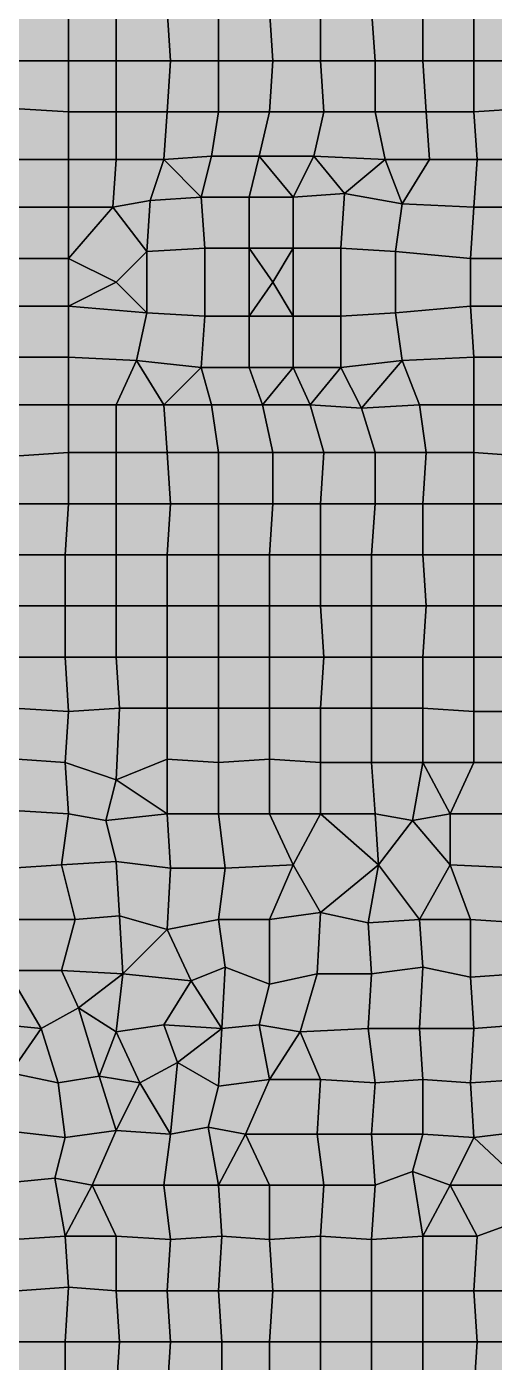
# Model space of a CAD drawing. Header units: metres. Extents: x -7480 to 79269, y -9100 to 45880.
# Drawn here: x 13915 to 16660, y 9900 to 17740 of the extents above; entities that cross this region are included whole.
import ezdxf

# ---------------------------------------------------------------- set-up
doc = ezdxf.new("R2010")
doc.units = ezdxf.units.M
for name, color, linetype in [('COLOR_1', 1, 'Continuous'), ('COLOR_181', 181, 'Continuous'), ('COLOR_3', 3, 'Continuous'), ('COLOR_5', 5, 'Continuous'), ('COLOR_6', 6, 'Continuous')]:
    doc.layers.add(name, color=color, linetype=linetype)

msp = doc.modelspace()

# ---------------------------------------------------------------- hatches: boundary and pattern name
at = {"layer": 'COLOR_1'}
for points in [[(13840, 17540), (14160, 17540), (14160, 17840), (13840, 17840)], [(14160, 17540), (14440, 17540), (14440, 17840), (14160, 17840)], [(14440, 17540), (14760, 17540), (14740, 17840), (14440, 17840)], [(14740, 17840), (14760, 17540), (15040, 17540), (15040, 17840)], [(15040, 17540), (15360, 17540), (15340, 17840), (15040, 17840)], [(15340, 17840), (15360, 17540), (15640, 17540), (15640, 17840)], [(15640, 17540), (15960, 17540), (15940, 17840), (15640, 17840)], [(15940, 17840), (15960, 17540), (16240, 17540), (16240, 17840)], [(16240, 17540), (16540, 17540), (16540, 17840), (16240, 17840)], [(13840, 17260), (14160, 17240), (14160, 17540), (13840, 17540)], [(14160, 17240), (14440, 17240), (14440, 17540), (14160, 17540)], [(14440, 17240), (14740, 17240), (14760, 17540), (14440, 17540)], [(15640, 17540), (15660, 17240), (15960, 17240), (15960, 17540)], [(15960, 17240), (16260, 17240), (16240, 17540), (15960, 17540)], [(16240, 17540), (16260, 17240), (16540, 17240), (16540, 17540)], [(13840, 16960), (14160, 16960), (14160, 17240), (13840, 17260)], [(14160, 16960), (14440, 16960), (14440, 17240), (14160, 17240)], [(14440, 16960), (14720, 16960), (14740, 17240), (14440, 17240)], [(14720, 16960), (15000, 16980), (15040, 17240), (14740, 17240)], [(15000, 16980), (15280, 16980), (15340, 17240), (15040, 17240)], [(15280, 16980), (15600, 16980), (15660, 17240), (15340, 17240)], [(15600, 16980), (16020, 16960), (15960, 17240), (15660, 17240)], [(15960, 17240), (16020, 16960), (16280, 16960), (16260, 17240)], [(16260, 17240), (16280, 16960), (16560, 16960), (16540, 17240)], [(14160, 16680), (14420, 16680), (14440, 16960), (14160, 16960)], [(15220, 16740), (15480, 16740), (15280, 16980)], [(16020, 16960), (16120, 16700), (16280, 16960)], [(14440, 16240), (14620, 16060), (14620, 16420)], [(14620, 16060), (14960, 16040), (14960, 16440), (14620, 16420)], [(15760, 16040), (16080, 16060), (16080, 16420), (15760, 16440)], [(14160, 16100), (14620, 16060), (14440, 16240)], [(13840, 15800), (14160, 15800), (14160, 16100), (13840, 16100)], [(13840, 15520), (14160, 15520), (14160, 15800), (13840, 15800)], [(14160, 15520), (14440, 15520), (14560, 15780), (14160, 15800)], [(14440, 15520), (14720, 15520), (14560, 15780)], [(15220, 15740), (15300, 15520), (15480, 15740)], [(13840, 15220), (14160, 15240), (14160, 15520), (13840, 15520)], [(14160, 15240), (14440, 15240), (14440, 15520), (14160, 15520)], [(14440, 15240), (14740, 15240), (14720, 15520), (14440, 15520)], [(14720, 15520), (14740, 15240), (15040, 15240), (15000, 15520)], [(15000, 15520), (15040, 15240), (15360, 15240), (15300, 15520)], [(15300, 15520), (15360, 15240), (15660, 15240), (15580, 15520)], [(15580, 15520), (15660, 15240), (15960, 15240), (15880, 15500)], [(15880, 15500), (15960, 15240), (16260, 15240), (16220, 15520)], [(16220, 15520), (16260, 15240), (16540, 15240), (16540, 15520)], [(13840, 14940), (14160, 14940), (14160, 15240), (13840, 15220)], [(14160, 14940), (14440, 14940), (14440, 15240), (14160, 15240)], [(15360, 14940), (15640, 14940), (15660, 15240), (15360, 15240)], [(15640, 14940), (15960, 14940), (15960, 15240), (15660, 15240)], [(15960, 14940), (16240, 14940), (16260, 15240), (15960, 15240)], [(16240, 14940), (16540, 14940), (16540, 15240), (16260, 15240)], [(13840, 14640), (14140, 14640), (14160, 14940), (13840, 14940)], [(14140, 14640), (14440, 14640), (14440, 14940), (14160, 14940)], [(14440, 14640), (14740, 14640), (14760, 14940), (14440, 14940)], [(14740, 14640), (15040, 14640), (15040, 14940), (14760, 14940)], [(15040, 14640), (15340, 14640), (15360, 14940), (15040, 14940)], [(15340, 14640), (15640, 14640), (15640, 14940), (15360, 14940)], [(15640, 14640), (15940, 14640), (15960, 14940), (15640, 14940)], [(15940, 14640), (16240, 14640), (16240, 14940), (15960, 14940)], [(15940, 14340), (16260, 14340), (16240, 14640), (15940, 14640)], [(16240, 14640), (16260, 14340), (16540, 14340), (16540, 14640)], [(16540, 14340), (16840, 14340), (16840, 14640), (16540, 14640)]]:
    msp.add_hatch(color=256, dxfattribs=at).paths.add_polyline_path(points)
at = {"layer": 'COLOR_181'}
for points in [[(14740, 17240), (15040, 17240), (15040, 17540), (14760, 17540)], [(15040, 17240), (15340, 17240), (15360, 17540), (15040, 17540)], [(15340, 17240), (15660, 17240), (15640, 17540), (15360, 17540)], [(14960, 16040), (15220, 16040), (15220, 16440), (14960, 16440)], [(15220, 16040), (15360, 16240), (15220, 16440)], [(15220, 16440), (15360, 16240), (15480, 16440)], [(15360, 16240), (15480, 16040), (15480, 16440)], [(15480, 16040), (15760, 16040), (15760, 16440), (15480, 16440)], [(15220, 16040), (15480, 16040), (15360, 16240)], [(14440, 14940), (14760, 14940), (14740, 15240), (14440, 15240)], [(14740, 15240), (14760, 14940), (15040, 14940), (15040, 15240)], [(15040, 14940), (15360, 14940), (15360, 15240), (15040, 15240)], [(13840, 14340), (14140, 14340), (14140, 14640), (13840, 14640)], [(14140, 14340), (14440, 14340), (14440, 14640), (14140, 14640)], [(14440, 14340), (14740, 14340), (14740, 14640), (14440, 14640)], [(14740, 14340), (15040, 14340), (15040, 14640), (14740, 14640)], [(15040, 14340), (15340, 14340), (15340, 14640), (15040, 14640)], [(15340, 14340), (15640, 14340), (15640, 14640), (15340, 14640)], [(15640, 14340), (15940, 14340), (15940, 14640), (15640, 14640)], [(13840, 14040), (14140, 14040), (14140, 14340), (13840, 14340)], [(14140, 14040), (14440, 14040), (14440, 14340), (14140, 14340)], [(14440, 14040), (14740, 14040), (14740, 14340), (14440, 14340)], [(14740, 14040), (15040, 14040), (15040, 14340), (14740, 14340)], [(15040, 14040), (15340, 14040), (15340, 14340), (15040, 14340)], [(15340, 14040), (15660, 14040), (15640, 14340), (15340, 14340)], [(15640, 14340), (15660, 14040), (15940, 14040), (15940, 14340)], [(15940, 14040), (16240, 14040), (16260, 14340), (15940, 14340)], [(16240, 14040), (16540, 14040), (16540, 14340), (16260, 14340)], [(16540, 14040), (16840, 14040), (16840, 14340), (16540, 14340)], [(13840, 13740), (14160, 13720), (14140, 14040), (13840, 14040)], [(14140, 14040), (14160, 13720), (14460, 13740), (14440, 14040)], [(14440, 14040), (14460, 13740), (14740, 13740), (14740, 14040)], [(14740, 13740), (15040, 13740), (15040, 14040), (14740, 14040)], [(15040, 13740), (15340, 13740), (15340, 14040), (15040, 14040)], [(15340, 13740), (15640, 13740), (15660, 14040), (15340, 14040)], [(15640, 13740), (15940, 13740), (15940, 14040), (15660, 14040)], [(15940, 13740), (16240, 13740), (16240, 14040), (15940, 14040)], [(16240, 13740), (16540, 13720), (16540, 14040), (16240, 14040)], [(16540, 13720), (16840, 13720), (16840, 14040), (16540, 14040)], [(13840, 13740), (13860, 13440), (14140, 13420), (14160, 13720)], [(14140, 13420), (14440, 13320), (14460, 13740), (14160, 13720)], [(14440, 13320), (14740, 13440), (14740, 13740), (14460, 13740)], [(14740, 13440), (15040, 13420), (15040, 13740), (14740, 13740)], [(15040, 13420), (15340, 13440), (15340, 13740), (15040, 13740)], [(15340, 13440), (15640, 13420), (15640, 13740), (15340, 13740)], [(15640, 13420), (15940, 13420), (15940, 13740), (15640, 13740)], [(15940, 13420), (16240, 13420), (16240, 13740), (15940, 13740)], [(16240, 13420), (16540, 13420), (16540, 13720), (16240, 13740)], [(16540, 13420), (16840, 13420), (16840, 13720), (16540, 13720)], [(13840, 13140), (14160, 13120), (14140, 13420), (13860, 13440)], [(14140, 13420), (14160, 13120), (14380, 13080), (14440, 13320)], [(14440, 13320), (14740, 13120), (14740, 13440)], [(14740, 13120), (15040, 13120), (15040, 13420), (14740, 13440)], [(15040, 13120), (15340, 13120), (15340, 13440), (15040, 13420)], [(15340, 13120), (15640, 13120), (15640, 13420), (15340, 13440)], [(15640, 13120), (15960, 13120), (15940, 13420), (15640, 13420)], [(15940, 13420), (15960, 13120), (16180, 13080), (16240, 13420)], [(16180, 13080), (16400, 13120), (16240, 13420)], [(16240, 13420), (16400, 13120), (16540, 13420)], [(16400, 13120), (16820, 13120), (16840, 13420), (16540, 13420)], [(14380, 13080), (14740, 13120), (14440, 13320)], [(13820, 12800), (14120, 12820), (14160, 13120), (13840, 13140)], [(14120, 12820), (14440, 12840), (14380, 13080), (14160, 13120)], [(14380, 13080), (14440, 12840), (14760, 12800), (14740, 13120)], [(14740, 13120), (14760, 12800), (15080, 12800), (15040, 13120)], [(15040, 13120), (15080, 12800), (15480, 12820), (15340, 13120)], [(15340, 13120), (15480, 12820), (15640, 13120)], [(15480, 12820), (15640, 12540), (15980, 12820), (15640, 13120)], [(15640, 13120), (15980, 12820), (15960, 13120)], [(15960, 13120), (15980, 12820), (16180, 13080)], [(16180, 13080), (16400, 12820), (16400, 13120)], [(16400, 12820), (16820, 12800), (16820, 13120), (16400, 13120)], [(15980, 12820), (16220, 12500), (16400, 12820), (16180, 13080)], [(13820, 12800), (13860, 12500), (14200, 12500), (14120, 12820)], [(14120, 12820), (14200, 12500), (14460, 12520), (14440, 12840)], [(14440, 12840), (14460, 12520), (14740, 12440), (14760, 12800)], [(14740, 12440), (15040, 12500), (15080, 12800), (14760, 12800)], [(15040, 12500), (15340, 12500), (15480, 12820), (15080, 12800)], [(15340, 12500), (15640, 12540), (15480, 12820)], [(15640, 12540), (15920, 12480), (15980, 12820)], [(15920, 12480), (16220, 12500), (15980, 12820)], [(16220, 12500), (16520, 12500), (16400, 12820)], [(16400, 12820), (16520, 12500), (16820, 12480), (16820, 12800)], [(13800, 12200), (14120, 12200), (14200, 12500), (13860, 12500)], [(14120, 12200), (14480, 12180), (14460, 12520), (14200, 12500)], [(14460, 12520), (14480, 12180), (14740, 12440)], [(14740, 12440), (14880, 12140), (15080, 12220), (15040, 12500)], [(15040, 12500), (15080, 12220), (15340, 12120), (15340, 12500)], [(15340, 12120), (15620, 12180), (15640, 12540), (15340, 12500)], [(15620, 12180), (15940, 12180), (15920, 12480), (15640, 12540)], [(15920, 12480), (15940, 12180), (16240, 12220), (16220, 12500)], [(16220, 12500), (16240, 12220), (16520, 12160), (16520, 12500)], [(16520, 12160), (16800, 12180), (16820, 12480), (16520, 12500)], [(14480, 12180), (14880, 12140), (14740, 12440)], [(13580, 11900), (14000, 11860), (13800, 12200)], [(13800, 12200), (14000, 11860), (14220, 11980), (14120, 12200)], [(14120, 12200), (14220, 11980), (14480, 12180)], [(14220, 11980), (14440, 11840), (14480, 12180)], [(14440, 11840), (14720, 11880), (14880, 12140), (14480, 12180)], [(14880, 12140), (15060, 11860), (15080, 12220)], [(15060, 11860), (15280, 11880), (15340, 12120), (15080, 12220)], [(15280, 11880), (15520, 11840), (15620, 12180), (15340, 12120)], [(15520, 11840), (15920, 11860), (15940, 12180), (15620, 12180)], [(15920, 11860), (16220, 11860), (16240, 12220), (15940, 12180)], [(16220, 11860), (16540, 11860), (16520, 12160), (16240, 12220)], [(16520, 12160), (16540, 11860), (16820, 11880), (16800, 12180)], [(14720, 11880), (15060, 11860), (14880, 12140)], [(14000, 11860), (14100, 11540), (14340, 11580), (14220, 11980)], [(14220, 11980), (14340, 11580), (14440, 11840)], [(13580, 11900), (13820, 11600), (14000, 11860)], [(13820, 11600), (14100, 11540), (14000, 11860)], [(14340, 11580), (14580, 11540), (14440, 11840)], [(14440, 11840), (14580, 11540), (14800, 11660), (14720, 11880)], [(14720, 11880), (14800, 11660), (15060, 11860)], [(14800, 11660), (15040, 11520), (15060, 11860)], [(15040, 11520), (15340, 11560), (15280, 11880), (15060, 11860)], [(15280, 11880), (15340, 11560), (15520, 11840)], [(15340, 11560), (15640, 11560), (15520, 11840)], [(15520, 11840), (15640, 11560), (15960, 11540), (15920, 11860)], [(15920, 11860), (15960, 11540), (16240, 11560), (16220, 11860)], [(16220, 11860), (16240, 11560), (16520, 11540), (16540, 11860)], [(16520, 11540), (16820, 11560), (16820, 11880), (16540, 11860)], [(14580, 11540), (14760, 11240), (14800, 11660)], [(14760, 11240), (14980, 11280), (15040, 11520), (14800, 11660)], [(13780, 11260), (14140, 11220), (14100, 11540), (13820, 11600)], [(14100, 11540), (14140, 11220), (14440, 11260), (14340, 11580)], [(14340, 11580), (14440, 11260), (14580, 11540)], [(14440, 11260), (14760, 11240), (14580, 11540)], [(14980, 11280), (15200, 11240), (15340, 11560), (15040, 11520)], [(15200, 11240), (15620, 11240), (15640, 11560), (15340, 11560)], [(15620, 11240), (15940, 11240), (15960, 11540), (15640, 11560)], [(15940, 11240), (16240, 11240), (16240, 11560), (15960, 11540)], [(16240, 11240), (16540, 11220), (16520, 11540), (16240, 11560)], [(16520, 11540), (16540, 11220), (16880, 11260), (16820, 11560)], [(13780, 11260), (13860, 10960), (14080, 10980), (14140, 11220)], [(14080, 10980), (14300, 10940), (14440, 11260), (14140, 11220)], [(14300, 10940), (14720, 10940), (14760, 11240), (14440, 11260)], [(14720, 10940), (15040, 10940), (14980, 11280), (14760, 11240)], [(14980, 11280), (15040, 10940), (15200, 11240)], [(15040, 10940), (15340, 10940), (15200, 11240)], [(15200, 11240), (15340, 10940), (15660, 10940), (15620, 11240)], [(15620, 11240), (15660, 10940), (15960, 10940), (15940, 11240)], [(15940, 11240), (15960, 10940), (16180, 11020), (16240, 11240)], [(16180, 11020), (16400, 10940), (16540, 11220), (16240, 11240)], [(16400, 10940), (16840, 10940), (16540, 11220)], [(16540, 11220), (16840, 10940), (16880, 11260)], [(13840, 10620), (14140, 10640), (14080, 10980), (13860, 10960)], [(14080, 10980), (14140, 10640), (14300, 10940)], [(15940, 10620), (16240, 10640), (16180, 11020), (15960, 10940)], [(16180, 11020), (16240, 10640), (16400, 10940)], [(14140, 10640), (14440, 10640), (14300, 10940)], [(14300, 10940), (14440, 10640), (14760, 10620), (14720, 10940)], [(14720, 10940), (14760, 10620), (15060, 10640), (15040, 10940)], [(15040, 10940), (15060, 10640), (15340, 10620), (15340, 10940)], [(15340, 10620), (15640, 10640), (15660, 10940), (15340, 10940)], [(15640, 10640), (15940, 10620), (15960, 10940), (15660, 10940)], [(16240, 10640), (16560, 10640), (16400, 10940)], [(16400, 10940), (16560, 10640), (16780, 10720), (16840, 10940)], [(16540, 10320), (16840, 10320), (16780, 10720), (16560, 10640)], [(13840, 10620), (13860, 10320), (14160, 10340), (14140, 10640)], [(14140, 10640), (14160, 10340), (14440, 10320), (14440, 10640)], [(14440, 10320), (14740, 10320), (14760, 10620), (14440, 10640)], [(14740, 10320), (15040, 10320), (15060, 10640), (14760, 10620)], [(15040, 10320), (15360, 10320), (15340, 10620), (15060, 10640)], [(15340, 10620), (15360, 10320), (15640, 10320), (15640, 10640)], [(15640, 10320), (15940, 10320), (15940, 10620), (15640, 10640)], [(15940, 10320), (16240, 10320), (16240, 10640), (15940, 10620)], [(16240, 10320), (16540, 10320), (16560, 10640), (16240, 10640)], [(13840, 10020), (14140, 10020), (14160, 10340), (13860, 10320)], [(14140, 10020), (14460, 10020), (14440, 10320), (14160, 10340)], [(14440, 10320), (14460, 10020), (14760, 10020), (14740, 10320)], [(14740, 10320), (14760, 10020), (15060, 10020), (15040, 10320)], [(15040, 10320), (15060, 10020), (15340, 10020), (15360, 10320)], [(15340, 10020), (15640, 10020), (15640, 10320), (15360, 10320)], [(15640, 10020), (15940, 10020), (15940, 10320), (15640, 10320)], [(15940, 10020), (16240, 10020), (16240, 10320), (15940, 10320)], [(16240, 10020), (16560, 10020), (16540, 10320), (16240, 10320)], [(16540, 10320), (16560, 10020), (16840, 10020), (16840, 10320)], [(13840, 9720), (14140, 9720), (14140, 10020), (13840, 10020)], [(14140, 9720), (14440, 9720), (14460, 10020), (14140, 10020)], [(14440, 9720), (14740, 9720), (14760, 10020), (14460, 10020)], [(14740, 9720), (15060, 9720), (15060, 10020), (14760, 10020)], [(15060, 9720), (15340, 9720), (15340, 10020), (15060, 10020)], [(15340, 9720), (15640, 9720), (15640, 10020), (15340, 10020)], [(15640, 9720), (15940, 9720), (15940, 10020), (15640, 10020)], [(15940, 9720), (16240, 9720), (16240, 10020), (15940, 10020)], [(16240, 9720), (16540, 9720), (16560, 10020), (16240, 10020)], [(16540, 9720), (16840, 9720), (16840, 10020), (16560, 10020)]]:
    msp.add_hatch(color=256, dxfattribs=at).paths.add_polyline_path(points)
at = {"layer": 'COLOR_3'}
for points in [[(16540, 17540), (16840, 17540), (16840, 17840), (16540, 17840)], [(16540, 17240), (16840, 17260), (16840, 17540), (16540, 17540)], [(16540, 17240), (16560, 16960), (16840, 16960), (16840, 17260)], [(13840, 16680), (14160, 16680), (14160, 16960), (13840, 16960)], [(14420, 16680), (14640, 16720), (14720, 16960), (14440, 16960)], [(14640, 16720), (14940, 16740), (14720, 16960)], [(14720, 16960), (14940, 16740), (15000, 16980)], [(14940, 16740), (15220, 16740), (15280, 16980), (15000, 16980)], [(15280, 16980), (15480, 16740), (15600, 16980)], [(15480, 16740), (15780, 16760), (15600, 16980)], [(15600, 16980), (15780, 16760), (16020, 16960)], [(15780, 16760), (16120, 16700), (16020, 16960)], [(16120, 16700), (16540, 16680), (16560, 16960), (16280, 16960)], [(16540, 16680), (16840, 16680), (16840, 16960), (16560, 16960)], [(14420, 16680), (14620, 16420), (14640, 16720)], [(13840, 16380), (14160, 16380), (14160, 16680), (13840, 16680)], [(14160, 16380), (14420, 16680), (14160, 16680)], [(14160, 16380), (14440, 16240), (14620, 16420), (14420, 16680)], [(13840, 16100), (14160, 16100), (14160, 16380), (13840, 16380)], [(14160, 16100), (14440, 16240), (14160, 16380)], [(14160, 15800), (14560, 15780), (14620, 16060), (14160, 16100)], [(14560, 15780), (14720, 15520), (14940, 15740)], [(15760, 15740), (15880, 15500), (16120, 15780)], [(15880, 15500), (16220, 15520), (16120, 15780)], [(16120, 15780), (16220, 15520), (16540, 15520), (16540, 15800)], [(16540, 15520), (16840, 15520), (16840, 15800), (16540, 15800)], [(14720, 15520), (15000, 15520), (14940, 15740)], [(14940, 15740), (15000, 15520), (15300, 15520), (15220, 15740)], [(15300, 15520), (15580, 15520), (15480, 15740)], [(15480, 15740), (15580, 15520), (15760, 15740)], [(15580, 15520), (15880, 15500), (15760, 15740)], [(16540, 15240), (16840, 15220), (16840, 15520), (16540, 15520)], [(16540, 14940), (16840, 14940), (16840, 15220), (16540, 15240)], [(16240, 14640), (16540, 14640), (16540, 14940), (16240, 14940)], [(16540, 14640), (16840, 14640), (16840, 14940), (16540, 14940)]]:
    msp.add_hatch(color=256, dxfattribs=at).paths.add_polyline_path(points)
at = {"layer": 'COLOR_5'}
for points in [[(14620, 16420), (14960, 16440), (14940, 16740), (14640, 16720)], [(14940, 16740), (14960, 16440), (15220, 16440), (15220, 16740)], [(15220, 16440), (15480, 16440), (15480, 16740), (15220, 16740)], [(15480, 16440), (15760, 16440), (15780, 16760), (15480, 16740)], [(16080, 16420), (16520, 16380), (16540, 16680), (16120, 16700)], [(16520, 16380), (16840, 16380), (16840, 16680), (16540, 16680)], [(16080, 16060), (16520, 16100), (16520, 16380), (16080, 16420)], [(16520, 16100), (16840, 16100), (16840, 16380), (16520, 16380)], [(16080, 16060), (16120, 15780), (16540, 15800), (16520, 16100)], [(16520, 16100), (16540, 15800), (16840, 15800), (16840, 16100)], [(14560, 15780), (14940, 15740), (14960, 16040), (14620, 16060)], [(14940, 15740), (15220, 15740), (15220, 16040), (14960, 16040)], [(15220, 15740), (15480, 15740), (15480, 16040), (15220, 16040)], [(15480, 15740), (15760, 15740), (15760, 16040), (15480, 16040)]]:
    msp.add_hatch(color=256, dxfattribs=at).paths.add_polyline_path(points)
at = {"layer": 'COLOR_6'}
for points in [[(15760, 16440), (16080, 16420), (16120, 16700), (15780, 16760)], [(15760, 15740), (16120, 15780), (16080, 16060), (15760, 16040)]]:
    msp.add_hatch(color=256, dxfattribs=at).paths.add_polyline_path(points)

# ---------------------------------------------------------------- linework, layer by layer
at = {"layer": 'COLOR_1'}
for points in [[(13840, 17540), (14160, 17540), (14160, 17840), (13840, 17840)], [(14160, 17540), (14440, 17540), (14440, 17840), (14160, 17840)], [(14440, 17540), (14760, 17540), (14740, 17840), (14440, 17840)], [(14740, 17840), (14760, 17540), (15040, 17540), (15040, 17840)], [(15040, 17540), (15360, 17540), (15340, 17840), (15040, 17840)], [(15340, 17840), (15360, 17540), (15640, 17540), (15640, 17840)], [(15640, 17540), (15960, 17540), (15940, 17840), (15640, 17840)], [(15940, 17840), (15960, 17540), (16240, 17540), (16240, 17840)], [(16240, 17540), (16540, 17540), (16540, 17840), (16240, 17840)], [(13840, 17260), (14160, 17240), (14160, 17540), (13840, 17540)], [(14160, 17240), (14440, 17240), (14440, 17540), (14160, 17540)], [(14440, 17240), (14740, 17240), (14760, 17540), (14440, 17540)], [(15640, 17540), (15660, 17240), (15960, 17240), (15960, 17540)], [(15960, 17240), (16260, 17240), (16240, 17540), (15960, 17540)], [(16240, 17540), (16260, 17240), (16540, 17240), (16540, 17540)], [(13840, 16960), (14160, 16960), (14160, 17240), (13840, 17260)], [(14160, 16960), (14440, 16960), (14440, 17240), (14160, 17240)], [(14440, 16960), (14720, 16960), (14740, 17240), (14440, 17240)], [(14720, 16960), (15000, 16980), (15040, 17240), (14740, 17240)], [(15000, 16980), (15280, 16980), (15340, 17240), (15040, 17240)], [(15280, 16980), (15600, 16980), (15660, 17240), (15340, 17240)], [(15600, 16980), (16020, 16960), (15960, 17240), (15660, 17240)], [(15960, 17240), (16020, 16960), (16280, 16960), (16260, 17240)], [(16260, 17240), (16280, 16960), (16560, 16960), (16540, 17240)], [(14160, 16680), (14420, 16680), (14440, 16960), (14160, 16960)], [(15220, 16740), (15480, 16740), (15280, 16980)], [(16020, 16960), (16120, 16700), (16280, 16960)], [(14440, 16240), (14620, 16060), (14620, 16420)], [(14620, 16060), (14960, 16040), (14960, 16440), (14620, 16420)], [(15760, 16040), (16080, 16060), (16080, 16420), (15760, 16440)], [(14160, 16100), (14620, 16060), (14440, 16240)], [(13840, 15800), (14160, 15800), (14160, 16100), (13840, 16100)], [(13840, 15520), (14160, 15520), (14160, 15800), (13840, 15800)], [(14160, 15520), (14440, 15520), (14560, 15780), (14160, 15800)], [(14440, 15520), (14720, 15520), (14560, 15780)], [(15220, 15740), (15300, 15520), (15480, 15740)], [(13840, 15220), (14160, 15240), (14160, 15520), (13840, 15520)], [(14160, 15240), (14440, 15240), (14440, 15520), (14160, 15520)], [(14440, 15240), (14740, 15240), (14720, 15520), (14440, 15520)], [(14720, 15520), (14740, 15240), (15040, 15240), (15000, 15520)], [(15000, 15520), (15040, 15240), (15360, 15240), (15300, 15520)], [(15300, 15520), (15360, 15240), (15660, 15240), (15580, 15520)], [(15580, 15520), (15660, 15240), (15960, 15240), (15880, 15500)], [(15880, 15500), (15960, 15240), (16260, 15240), (16220, 15520)], [(16220, 15520), (16260, 15240), (16540, 15240), (16540, 15520)], [(13840, 14940), (14160, 14940), (14160, 15240), (13840, 15220)], [(14160, 14940), (14440, 14940), (14440, 15240), (14160, 15240)], [(15360, 14940), (15640, 14940), (15660, 15240), (15360, 15240)], [(15640, 14940), (15960, 14940), (15960, 15240), (15660, 15240)], [(15960, 14940), (16240, 14940), (16260, 15240), (15960, 15240)], [(16240, 14940), (16540, 14940), (16540, 15240), (16260, 15240)], [(13840, 14640), (14140, 14640), (14160, 14940), (13840, 14940)], [(14140, 14640), (14440, 14640), (14440, 14940), (14160, 14940)], [(14440, 14640), (14740, 14640), (14760, 14940), (14440, 14940)], [(14740, 14640), (15040, 14640), (15040, 14940), (14760, 14940)], [(15040, 14640), (15340, 14640), (15360, 14940), (15040, 14940)], [(15340, 14640), (15640, 14640), (15640, 14940), (15360, 14940)], [(15640, 14640), (15940, 14640), (15960, 14940), (15640, 14940)], [(15940, 14640), (16240, 14640), (16240, 14940), (15960, 14940)], [(15940, 14340), (16260, 14340), (16240, 14640), (15940, 14640)], [(16240, 14640), (16260, 14340), (16540, 14340), (16540, 14640)], [(16540, 14340), (16840, 14340), (16840, 14640), (16540, 14640)]]:
    msp.add_lwpolyline(points, close=True, dxfattribs=at)
at = {"layer": 'COLOR_181'}
for points in [[(14740, 17240), (15040, 17240), (15040, 17540), (14760, 17540)], [(15040, 17240), (15340, 17240), (15360, 17540), (15040, 17540)], [(15340, 17240), (15660, 17240), (15640, 17540), (15360, 17540)], [(14960, 16040), (15220, 16040), (15220, 16440), (14960, 16440)], [(15220, 16040), (15360, 16240), (15220, 16440)], [(15220, 16440), (15360, 16240), (15480, 16440)], [(15360, 16240), (15480, 16040), (15480, 16440)], [(15480, 16040), (15760, 16040), (15760, 16440), (15480, 16440)], [(15220, 16040), (15480, 16040), (15360, 16240)], [(14440, 14940), (14760, 14940), (14740, 15240), (14440, 15240)], [(14740, 15240), (14760, 14940), (15040, 14940), (15040, 15240)], [(15040, 14940), (15360, 14940), (15360, 15240), (15040, 15240)], [(13840, 14340), (14140, 14340), (14140, 14640), (13840, 14640)], [(14140, 14340), (14440, 14340), (14440, 14640), (14140, 14640)], [(14440, 14340), (14740, 14340), (14740, 14640), (14440, 14640)], [(14740, 14340), (15040, 14340), (15040, 14640), (14740, 14640)], [(15040, 14340), (15340, 14340), (15340, 14640), (15040, 14640)], [(15340, 14340), (15640, 14340), (15640, 14640), (15340, 14640)], [(15640, 14340), (15940, 14340), (15940, 14640), (15640, 14640)], [(13840, 14040), (14140, 14040), (14140, 14340), (13840, 14340)], [(14140, 14040), (14440, 14040), (14440, 14340), (14140, 14340)], [(14440, 14040), (14740, 14040), (14740, 14340), (14440, 14340)], [(14740, 14040), (15040, 14040), (15040, 14340), (14740, 14340)], [(15040, 14040), (15340, 14040), (15340, 14340), (15040, 14340)], [(15340, 14040), (15660, 14040), (15640, 14340), (15340, 14340)], [(15640, 14340), (15660, 14040), (15940, 14040), (15940, 14340)], [(15940, 14040), (16240, 14040), (16260, 14340), (15940, 14340)], [(16240, 14040), (16540, 14040), (16540, 14340), (16260, 14340)], [(16540, 14040), (16840, 14040), (16840, 14340), (16540, 14340)], [(13840, 13740), (14160, 13720), (14140, 14040), (13840, 14040)], [(14140, 14040), (14160, 13720), (14460, 13740), (14440, 14040)], [(14440, 14040), (14460, 13740), (14740, 13740), (14740, 14040)], [(14740, 13740), (15040, 13740), (15040, 14040), (14740, 14040)], [(15040, 13740), (15340, 13740), (15340, 14040), (15040, 14040)], [(15340, 13740), (15640, 13740), (15660, 14040), (15340, 14040)], [(15640, 13740), (15940, 13740), (15940, 14040), (15660, 14040)], [(15940, 13740), (16240, 13740), (16240, 14040), (15940, 14040)], [(16240, 13740), (16540, 13720), (16540, 14040), (16240, 14040)], [(16540, 13720), (16840, 13720), (16840, 14040), (16540, 14040)], [(13840, 13740), (13860, 13440), (14140, 13420), (14160, 13720)], [(14140, 13420), (14440, 13320), (14460, 13740), (14160, 13720)], [(14440, 13320), (14740, 13440), (14740, 13740), (14460, 13740)], [(14740, 13440), (15040, 13420), (15040, 13740), (14740, 13740)], [(15040, 13420), (15340, 13440), (15340, 13740), (15040, 13740)], [(15340, 13440), (15640, 13420), (15640, 13740), (15340, 13740)], [(15640, 13420), (15940, 13420), (15940, 13740), (15640, 13740)], [(15940, 13420), (16240, 13420), (16240, 13740), (15940, 13740)], [(16240, 13420), (16540, 13420), (16540, 13720), (16240, 13740)], [(16540, 13420), (16840, 13420), (16840, 13720), (16540, 13720)], [(13840, 13140), (14160, 13120), (14140, 13420), (13860, 13440)], [(14140, 13420), (14160, 13120), (14380, 13080), (14440, 13320)], [(14440, 13320), (14740, 13120), (14740, 13440)], [(14740, 13120), (15040, 13120), (15040, 13420), (14740, 13440)], [(15040, 13120), (15340, 13120), (15340, 13440), (15040, 13420)], [(15340, 13120), (15640, 13120), (15640, 13420), (15340, 13440)], [(15640, 13120), (15960, 13120), (15940, 13420), (15640, 13420)], [(15940, 13420), (15960, 13120), (16180, 13080), (16240, 13420)], [(16180, 13080), (16400, 13120), (16240, 13420)], [(16240, 13420), (16400, 13120), (16540, 13420)], [(16400, 13120), (16820, 13120), (16840, 13420), (16540, 13420)], [(14380, 13080), (14740, 13120), (14440, 13320)], [(13820, 12800), (14120, 12820), (14160, 13120), (13840, 13140)], [(14120, 12820), (14440, 12840), (14380, 13080), (14160, 13120)], [(14380, 13080), (14440, 12840), (14760, 12800), (14740, 13120)], [(14740, 13120), (14760, 12800), (15080, 12800), (15040, 13120)], [(15040, 13120), (15080, 12800), (15480, 12820), (15340, 13120)], [(15340, 13120), (15480, 12820), (15640, 13120)], [(15480, 12820), (15640, 12540), (15980, 12820), (15640, 13120)], [(15640, 13120), (15980, 12820), (15960, 13120)], [(15960, 13120), (15980, 12820), (16180, 13080)], [(16180, 13080), (16400, 12820), (16400, 13120)], [(16400, 12820), (16820, 12800), (16820, 13120), (16400, 13120)], [(15980, 12820), (16220, 12500), (16400, 12820), (16180, 13080)], [(13820, 12800), (13860, 12500), (14200, 12500), (14120, 12820)], [(14120, 12820), (14200, 12500), (14460, 12520), (14440, 12840)], [(14440, 12840), (14460, 12520), (14740, 12440), (14760, 12800)], [(14740, 12440), (15040, 12500), (15080, 12800), (14760, 12800)], [(15040, 12500), (15340, 12500), (15480, 12820), (15080, 12800)], [(15340, 12500), (15640, 12540), (15480, 12820)], [(15640, 12540), (15920, 12480), (15980, 12820)], [(15920, 12480), (16220, 12500), (15980, 12820)], [(16220, 12500), (16520, 12500), (16400, 12820)], [(16400, 12820), (16520, 12500), (16820, 12480), (16820, 12800)], [(13800, 12200), (14120, 12200), (14200, 12500), (13860, 12500)], [(14120, 12200), (14480, 12180), (14460, 12520), (14200, 12500)], [(14460, 12520), (14480, 12180), (14740, 12440)], [(14740, 12440), (14880, 12140), (15080, 12220), (15040, 12500)], [(15040, 12500), (15080, 12220), (15340, 12120), (15340, 12500)], [(15340, 12120), (15620, 12180), (15640, 12540), (15340, 12500)], [(15620, 12180), (15940, 12180), (15920, 12480), (15640, 12540)], [(15920, 12480), (15940, 12180), (16240, 12220), (16220, 12500)], [(16220, 12500), (16240, 12220), (16520, 12160), (16520, 12500)], [(16520, 12160), (16800, 12180), (16820, 12480), (16520, 12500)], [(14480, 12180), (14880, 12140), (14740, 12440)], [(13580, 11900), (14000, 11860), (13800, 12200)], [(13800, 12200), (14000, 11860), (14220, 11980), (14120, 12200)], [(14120, 12200), (14220, 11980), (14480, 12180)], [(14220, 11980), (14440, 11840), (14480, 12180)], [(14440, 11840), (14720, 11880), (14880, 12140), (14480, 12180)], [(14880, 12140), (15060, 11860), (15080, 12220)], [(15060, 11860), (15280, 11880), (15340, 12120), (15080, 12220)], [(15280, 11880), (15520, 11840), (15620, 12180), (15340, 12120)], [(15520, 11840), (15920, 11860), (15940, 12180), (15620, 12180)], [(15920, 11860), (16220, 11860), (16240, 12220), (15940, 12180)], [(16220, 11860), (16540, 11860), (16520, 12160), (16240, 12220)], [(16520, 12160), (16540, 11860), (16820, 11880), (16800, 12180)], [(14720, 11880), (15060, 11860), (14880, 12140)], [(14000, 11860), (14100, 11540), (14340, 11580), (14220, 11980)], [(14220, 11980), (14340, 11580), (14440, 11840)], [(13580, 11900), (13820, 11600), (14000, 11860)], [(13820, 11600), (14100, 11540), (14000, 11860)], [(14340, 11580), (14580, 11540), (14440, 11840)], [(14440, 11840), (14580, 11540), (14800, 11660), (14720, 11880)], [(14720, 11880), (14800, 11660), (15060, 11860)], [(14800, 11660), (15040, 11520), (15060, 11860)], [(15040, 11520), (15340, 11560), (15280, 11880), (15060, 11860)], [(15280, 11880), (15340, 11560), (15520, 11840)], [(15340, 11560), (15640, 11560), (15520, 11840)], [(15520, 11840), (15640, 11560), (15960, 11540), (15920, 11860)], [(15920, 11860), (15960, 11540), (16240, 11560), (16220, 11860)], [(16220, 11860), (16240, 11560), (16520, 11540), (16540, 11860)], [(16520, 11540), (16820, 11560), (16820, 11880), (16540, 11860)], [(14580, 11540), (14760, 11240), (14800, 11660)], [(14760, 11240), (14980, 11280), (15040, 11520), (14800, 11660)], [(13780, 11260), (14140, 11220), (14100, 11540), (13820, 11600)], [(14100, 11540), (14140, 11220), (14440, 11260), (14340, 11580)], [(14340, 11580), (14440, 11260), (14580, 11540)], [(14440, 11260), (14760, 11240), (14580, 11540)], [(14980, 11280), (15200, 11240), (15340, 11560), (15040, 11520)], [(15200, 11240), (15620, 11240), (15640, 11560), (15340, 11560)], [(15620, 11240), (15940, 11240), (15960, 11540), (15640, 11560)], [(15940, 11240), (16240, 11240), (16240, 11560), (15960, 11540)], [(16240, 11240), (16540, 11220), (16520, 11540), (16240, 11560)], [(16520, 11540), (16540, 11220), (16880, 11260), (16820, 11560)], [(13780, 11260), (13860, 10960), (14080, 10980), (14140, 11220)], [(14080, 10980), (14300, 10940), (14440, 11260), (14140, 11220)], [(14300, 10940), (14720, 10940), (14760, 11240), (14440, 11260)], [(14720, 10940), (15040, 10940), (14980, 11280), (14760, 11240)], [(14980, 11280), (15040, 10940), (15200, 11240)], [(15040, 10940), (15340, 10940), (15200, 11240)], [(15200, 11240), (15340, 10940), (15660, 10940), (15620, 11240)], [(15620, 11240), (15660, 10940), (15960, 10940), (15940, 11240)], [(15940, 11240), (15960, 10940), (16180, 11020), (16240, 11240)], [(16180, 11020), (16400, 10940), (16540, 11220), (16240, 11240)], [(16400, 10940), (16840, 10940), (16540, 11220)], [(16540, 11220), (16840, 10940), (16880, 11260)], [(13840, 10620), (14140, 10640), (14080, 10980), (13860, 10960)], [(14080, 10980), (14140, 10640), (14300, 10940)], [(15940, 10620), (16240, 10640), (16180, 11020), (15960, 10940)], [(16180, 11020), (16240, 10640), (16400, 10940)], [(14140, 10640), (14440, 10640), (14300, 10940)], [(14300, 10940), (14440, 10640), (14760, 10620), (14720, 10940)], [(14720, 10940), (14760, 10620), (15060, 10640), (15040, 10940)], [(15040, 10940), (15060, 10640), (15340, 10620), (15340, 10940)], [(15340, 10620), (15640, 10640), (15660, 10940), (15340, 10940)], [(15640, 10640), (15940, 10620), (15960, 10940), (15660, 10940)], [(16240, 10640), (16560, 10640), (16400, 10940)], [(16400, 10940), (16560, 10640), (16780, 10720), (16840, 10940)], [(16540, 10320), (16840, 10320), (16780, 10720), (16560, 10640)], [(13840, 10620), (13860, 10320), (14160, 10340), (14140, 10640)], [(14140, 10640), (14160, 10340), (14440, 10320), (14440, 10640)], [(14440, 10320), (14740, 10320), (14760, 10620), (14440, 10640)], [(14740, 10320), (15040, 10320), (15060, 10640), (14760, 10620)], [(15040, 10320), (15360, 10320), (15340, 10620), (15060, 10640)], [(15340, 10620), (15360, 10320), (15640, 10320), (15640, 10640)], [(15640, 10320), (15940, 10320), (15940, 10620), (15640, 10640)], [(15940, 10320), (16240, 10320), (16240, 10640), (15940, 10620)], [(16240, 10320), (16540, 10320), (16560, 10640), (16240, 10640)], [(13840, 10020), (14140, 10020), (14160, 10340), (13860, 10320)], [(14140, 10020), (14460, 10020), (14440, 10320), (14160, 10340)], [(14440, 10320), (14460, 10020), (14760, 10020), (14740, 10320)], [(14740, 10320), (14760, 10020), (15060, 10020), (15040, 10320)], [(15040, 10320), (15060, 10020), (15340, 10020), (15360, 10320)], [(15340, 10020), (15640, 10020), (15640, 10320), (15360, 10320)], [(15640, 10020), (15940, 10020), (15940, 10320), (15640, 10320)], [(15940, 10020), (16240, 10020), (16240, 10320), (15940, 10320)], [(16240, 10020), (16560, 10020), (16540, 10320), (16240, 10320)], [(16540, 10320), (16560, 10020), (16840, 10020), (16840, 10320)], [(13840, 9720), (14140, 9720), (14140, 10020), (13840, 10020)], [(14140, 9720), (14440, 9720), (14460, 10020), (14140, 10020)], [(14440, 9720), (14740, 9720), (14760, 10020), (14460, 10020)], [(14740, 9720), (15060, 9720), (15060, 10020), (14760, 10020)], [(15060, 9720), (15340, 9720), (15340, 10020), (15060, 10020)], [(15340, 9720), (15640, 9720), (15640, 10020), (15340, 10020)], [(15640, 9720), (15940, 9720), (15940, 10020), (15640, 10020)], [(15940, 9720), (16240, 9720), (16240, 10020), (15940, 10020)], [(16240, 9720), (16540, 9720), (16560, 10020), (16240, 10020)], [(16540, 9720), (16840, 9720), (16840, 10020), (16560, 10020)]]:
    msp.add_lwpolyline(points, close=True, dxfattribs=at)
at = {"layer": 'COLOR_3'}
for points in [[(16540, 17540), (16840, 17540), (16840, 17840), (16540, 17840)], [(16540, 17240), (16840, 17260), (16840, 17540), (16540, 17540)], [(16540, 17240), (16560, 16960), (16840, 16960), (16840, 17260)], [(13840, 16680), (14160, 16680), (14160, 16960), (13840, 16960)], [(14420, 16680), (14640, 16720), (14720, 16960), (14440, 16960)], [(14640, 16720), (14940, 16740), (14720, 16960)], [(14720, 16960), (14940, 16740), (15000, 16980)], [(14940, 16740), (15220, 16740), (15280, 16980), (15000, 16980)], [(15280, 16980), (15480, 16740), (15600, 16980)], [(15480, 16740), (15780, 16760), (15600, 16980)], [(15600, 16980), (15780, 16760), (16020, 16960)], [(15780, 16760), (16120, 16700), (16020, 16960)], [(16120, 16700), (16540, 16680), (16560, 16960), (16280, 16960)], [(16540, 16680), (16840, 16680), (16840, 16960), (16560, 16960)], [(14420, 16680), (14620, 16420), (14640, 16720)], [(13840, 16380), (14160, 16380), (14160, 16680), (13840, 16680)], [(14160, 16380), (14420, 16680), (14160, 16680)], [(14160, 16380), (14440, 16240), (14620, 16420), (14420, 16680)], [(13840, 16100), (14160, 16100), (14160, 16380), (13840, 16380)], [(14160, 16100), (14440, 16240), (14160, 16380)], [(14160, 15800), (14560, 15780), (14620, 16060), (14160, 16100)], [(14560, 15780), (14720, 15520), (14940, 15740)], [(15760, 15740), (15880, 15500), (16120, 15780)], [(15880, 15500), (16220, 15520), (16120, 15780)], [(16120, 15780), (16220, 15520), (16540, 15520), (16540, 15800)], [(16540, 15520), (16840, 15520), (16840, 15800), (16540, 15800)], [(14720, 15520), (15000, 15520), (14940, 15740)], [(14940, 15740), (15000, 15520), (15300, 15520), (15220, 15740)], [(15300, 15520), (15580, 15520), (15480, 15740)], [(15480, 15740), (15580, 15520), (15760, 15740)], [(15580, 15520), (15880, 15500), (15760, 15740)], [(16540, 15240), (16840, 15220), (16840, 15520), (16540, 15520)], [(16540, 14940), (16840, 14940), (16840, 15220), (16540, 15240)], [(16240, 14640), (16540, 14640), (16540, 14940), (16240, 14940)], [(16540, 14640), (16840, 14640), (16840, 14940), (16540, 14940)]]:
    msp.add_lwpolyline(points, close=True, dxfattribs=at)
at = {"layer": 'COLOR_5'}
for points in [[(14620, 16420), (14960, 16440), (14940, 16740), (14640, 16720)], [(14940, 16740), (14960, 16440), (15220, 16440), (15220, 16740)], [(15220, 16440), (15480, 16440), (15480, 16740), (15220, 16740)], [(15480, 16440), (15760, 16440), (15780, 16760), (15480, 16740)], [(16080, 16420), (16520, 16380), (16540, 16680), (16120, 16700)], [(16520, 16380), (16840, 16380), (16840, 16680), (16540, 16680)], [(16080, 16060), (16520, 16100), (16520, 16380), (16080, 16420)], [(16520, 16100), (16840, 16100), (16840, 16380), (16520, 16380)], [(16080, 16060), (16120, 15780), (16540, 15800), (16520, 16100)], [(16520, 16100), (16540, 15800), (16840, 15800), (16840, 16100)], [(14560, 15780), (14940, 15740), (14960, 16040), (14620, 16060)], [(14940, 15740), (15220, 15740), (15220, 16040), (14960, 16040)], [(15220, 15740), (15480, 15740), (15480, 16040), (15220, 16040)], [(15480, 15740), (15760, 15740), (15760, 16040), (15480, 16040)]]:
    msp.add_lwpolyline(points, close=True, dxfattribs=at)
at = {"layer": 'COLOR_6'}
for points in [[(15760, 16440), (16080, 16420), (16120, 16700), (15780, 16760)], [(15760, 15740), (16120, 15780), (16080, 16060), (15760, 16040)]]:
    msp.add_lwpolyline(points, close=True, dxfattribs=at)

doc.saveas('drawing.dxf')
